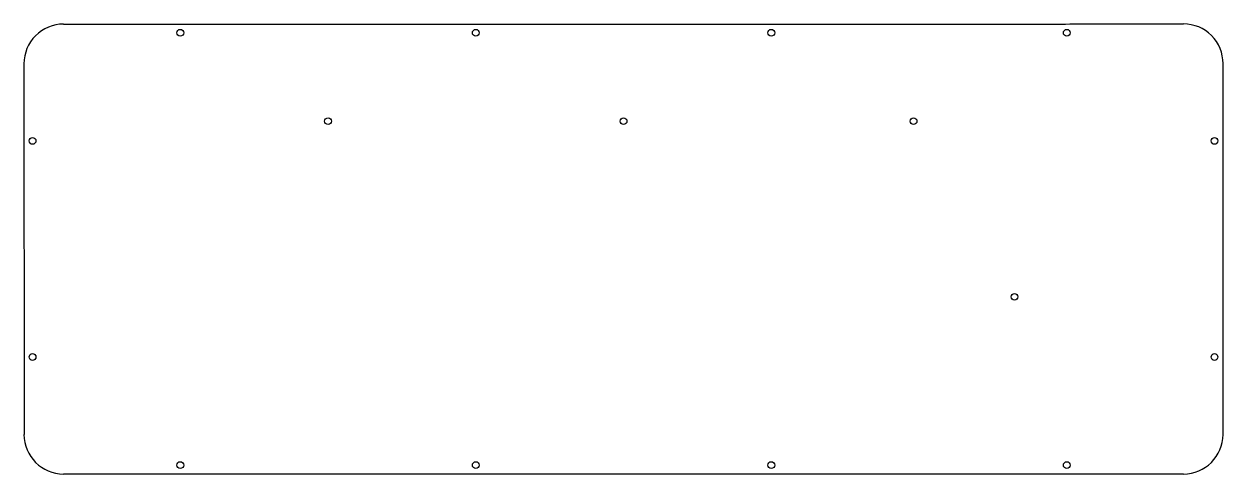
# Model space of a CAD drawing. Header units: inches. Extents: x 5.3 to 19.4, y 10.2 to 15.5.
import ezdxf

# ---------------------------------------------------------------- set-up
doc = ezdxf.new("R2010")
doc.units = ezdxf.units.IN
doc.header["$MEASUREMENT"] = 0
doc.layers.add('Default', color=7, linetype='Continuous')

msp = doc.modelspace()

# ---------------------------------------------------------------- linework, layer by layer
at = {"layer": 'Default', "color": 7, "linetype": 'Continuous'}
for p, q in [((5.273, 15.062), (5.274, 10.71)), ((5.738, 10.246), (18.897, 10.246))]:
    msp.add_line(p, q, dxfattribs=at)
for centre in [(7.11, 15.425), (10.582, 15.425), (14.054, 15.425), (17.526, 15.425), (8.846, 14.387), (12.318, 14.387), (15.726, 14.387), (5.374, 14.156), (19.262, 14.156), (16.912, 12.325), (5.374, 11.619), (19.262, 11.619), (7.11, 10.35), (10.582, 10.35), (14.054, 10.35), (17.526, 10.35)]:
    msp.add_circle(centre, 0.04, dxfattribs=at)
for centre, start, end in [((5.738, 15.062), 90.0043, 180.0102), ((18.898, 15.063), 359.9985, 90.0043), ((5.738, 10.71), 180.0102, 270), ((18.897, 10.71), 270, 359.9985)]:
    msp.add_arc(centre, 0.465, start, end, dxfattribs=at)
for points in [[(5.738, 15.527), (12.318, 15.527), (18.898, 15.528)], [(19.362, 10.71), (19.362, 12.887), (19.362, 15.063)]]:
    msp.add_open_spline(points, degree=2, dxfattribs=at)

doc.saveas('drawing.dxf')
